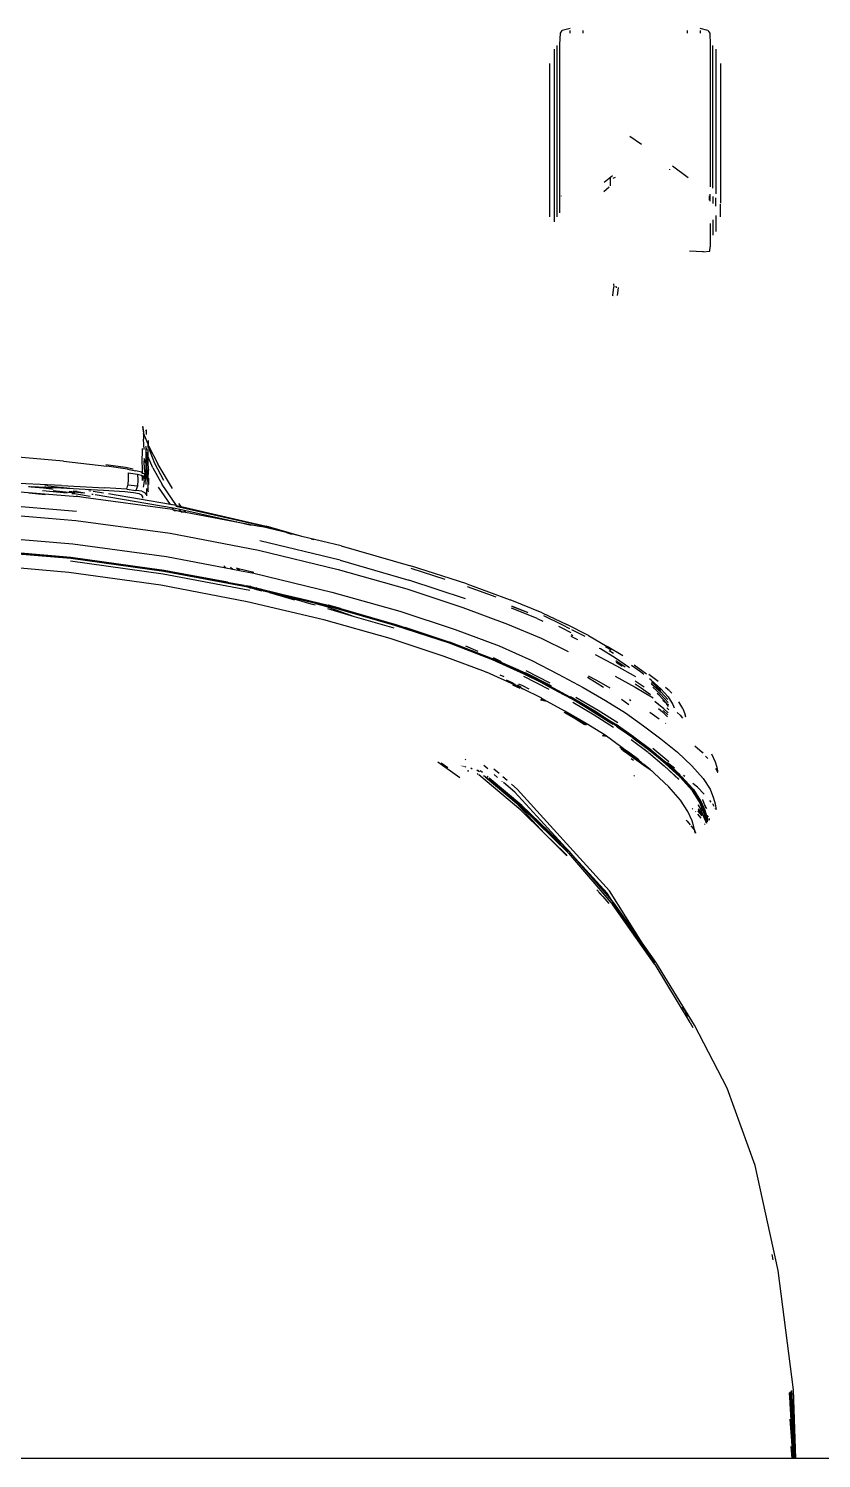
# Model space of a CAD drawing. Header units: millimetres. Extents: x -41292 to 298682, y -22072 to 33155.
# Drawn here: x 27786.9 to 27992.8, y -4089.4 to -3718.1 of the extents above; entities that cross this region are included whole.
import ezdxf

# ---------------------------------------------------------------- set-up
doc = ezdxf.new("R2010")
doc.units = ezdxf.units.MM

# ---------------------------------------------------------------- blocks, each defined once
blk = doc.blocks.new('rmfnasesx')
for p, q in [((55388.18, 11790.21), (55388.28, 11793.11)), ((55388.28, 11793.11), (55388.78, 11793.81)), ((55390.78, 11794.31), (55388.78, 11793.81)), ((55390.78, 11793.11), (55390.78, 11793.81)), ((55394.08, 11793.81), (55394.08, 11793.11)), ((55421.28, 11793.11), (55421.28, 11793.81)), ((55426.58, 11793.81), (55424.58, 11794.31)), ((55424.58, 11793.81), (55424.58, 11793.11)), ((55426.58, 11793.81), (55427.08, 11793.11)), ((55427.08, 11793.11), (55427.18, 11790.21)), ((55386.68, 11789.01), (55386.68, 11744.15)), ((55387.48, 11745.41), (55387.48, 11789.91)), ((55388.18, 11746.5), (55388.18, 11790.21)), ((55427.18, 11790.21), (55427.18, 11753.19)), ((55427.88, 11752.88), (55427.88, 11789.91)), ((55428.68, 11789.01), (55428.68, 11751.39)), ((55385.48, 11785.21), (55385.48, 11745.41)), ((55429.88, 11785.21), (55429.88, 11750.19)), ((55406.27, 11766.39), (55409.37, 11764.29)), ((55401.77, 11756.09), (55399.62, 11754.32)), ((55401.18, 11755.48), (55401.18, 11753.47)), ((55402.5, 11755.61), (55401.87, 11755.39)), ((55416.68, 11757.6), (55416.68, 11757.81)), ((55421.47, 11755.59), (55417.37, 11758.59)), ((55400.93, 11753.14), (55399.58, 11751.88)), ((55388.48, 11750.92), (55388.48, 11750.83)), ((55426.88, 11750.86), (55426.88, 11749.76)), ((55427.18, 11749.52), (55427.18, 11751.28)), ((55427.88, 11750.72), (55427.88, 11748.93)), ((55428.68, 11748.23), (55428.68, 11750.38)), ((55429.88, 11750.11), (55429.88, 11748.97)), ((55429.88, 11745.41), (55429.88, 11748.72)), ((55427.88, 11744.69), (55427.88, 11740.71)), ((55428.68, 11745.82), (55428.68, 11741.61)), ((55427.18, 11743.69), (55427.18, 11737.61)), ((55427.08, 11736.51), (55427.18, 11737.61)), ((55425.28, 11736.31), (55421.78, 11736.51)), ((55425.28, 11736.51), (55425.28, 11736.31)), ((55425.28, 11736.31), (55427.08, 11736.51)), ((55401.87, 11724.99), (55402.17, 11727.19)), ((55402.06, 11727.99), (55402.17, 11727.19)), ((55402.87, 11726.99), (55402.79, 11727.46)), ((55403.13, 11725.01), (55403.37, 11726.99)), ((55403.37, 11726.99), (55403.36, 11727.05)), ((55401.87, 11724.99), (55401.78, 11724.81)), ((55279.77, 11690.89), (55279.97, 11690.99)), ((55279.77, 11690.89), (55280.07, 11689.29)), ((55280.07, 11689.79), (55279.97, 11690.99)), ((55280.07, 11689.79), (55280.07, 11689.29)), ((55280.07, 11689.29), (55280.07, 11687.69)), ((55281.22, 11686.37), (55280.07, 11689.29)), ((55280.77, 11690.09), (55280.57, 11689.89)), ((55280.77, 11688.89), (55280.77, 11690.09)), ((55279.67, 11685.29), (55279.67, 11684.29)), ((55280.17, 11684.99), (55280.07, 11687.69)), ((55280.77, 11685.19), (55280.67, 11685.79)), ((55280.67, 11685.79), (55280.67, 11681.49)), ((55280.77, 11685.19), (55280.84, 11684.84)), ((55281.22, 11686.37), (55281.17, 11685.89)), ((55281.17, 11685.89), (55281.17, 11685.59)), ((55281.17, 11684.99), (55281.17, 11683.29)), ((55281.27, 11686.89), (55281.22, 11686.37)), ((55281.27, 11686.24), (55281.22, 11686.37)), ((55281.27, 11687.39), (55281.27, 11686.89)), ((55281.27, 11686.89), (55281.27, 11686.24)), ((55281.37, 11685.99), (55281.27, 11686.24)), ((55281.27, 11686.24), (55281.27, 11685.29)), ((55281.37, 11685.99), (55283.87, 11681.09)), ((55281.77, 11684.49), (55281.37, 11685.99)), ((55259.27, 11681.99), (55244.47, 11683.29)), ((55259.27, 11681.99), (55270.47, 11680.69)), ((55279.67, 11684.29), (55279.57, 11682.29)), ((55279.57, 11682.29), (55279.67, 11679.69)), ((55280.67, 11681.49), (55280.17, 11682.69)), ((55280.27, 11679.79), (55280.17, 11682.19)), ((55280.89, 11680.98), (55280.67, 11681.49)), ((55280.67, 11681.49), (55280.67, 11677.8)), ((55280.87, 11681.39), (55280.87, 11684.09)), ((55280.89, 11680.98), (55280.87, 11681.39)), ((55280.95, 11684.33), (55281.17, 11683.29)), ((55282.47, 11680.29), (55281.17, 11683.29)), ((55281.17, 11683.29), (55281.17, 11681.19)), ((55281.17, 11681.19), (55281.21, 11680.22)), ((55282.97, 11681.39), (55281.77, 11684.49)), ((55285.27, 11676.99), (55282.97, 11681.39)), ((55270.27, 11681.09), (55275.37, 11680.39)), ((55275.87, 11679.89), (55270.47, 11680.69)), ((55275.37, 11680.39), (55277.37, 11679.99)), ((55275.87, 11679.89), (55278.07, 11679.49)), ((55276.07, 11678.99), (55276.07, 11677.39)), ((55276.07, 11678.99), (55278.47, 11678.59)), ((55279.47, 11679.09), (55278.07, 11679.49)), ((55278.47, 11678.59), (55278.57, 11677.09)), ((55278.47, 11678.59), (55279.51, 11678.31)), ((55279.47, 11679.09), (55279.67, 11678.99)), ((55279.51, 11678.31), (55279.47, 11678.09)), ((55279.51, 11678.31), (55279.67, 11678.27)), ((55279.67, 11679.69), (55279.67, 11678.99)), ((55279.67, 11678.99), (55280.27, 11678.69)), ((55279.67, 11678.99), (55279.67, 11678.73)), ((55279.67, 11678.27), (55279.67, 11676.99)), ((55279.67, 11678.27), (55279.97, 11678.19)), ((55279.97, 11678.19), (55280.17, 11676.69)), ((55279.97, 11678.19), (55280.37, 11677.99)), ((55280.27, 11679.79), (55280.35, 11678.42)), ((55280.35, 11678.42), (55280.27, 11678.69)), ((55280.47, 11677.99), (55280.35, 11678.42)), ((55280.35, 11678.42), (55280.37, 11677.99)), ((55280.37, 11677.99), (55280.47, 11677.91)), ((55280.47, 11677.99), (55280.47, 11677.91)), ((55280.47, 11677.91), (55280.67, 11677.8)), ((55280.47, 11677.39), (55280.47, 11677.91)), ((55280.67, 11677.8), (55280.67, 11677.49)), ((55280.67, 11677.8), (55280.87, 11677.69)), ((55280.74, 11675.95), (55280.67, 11677.49)), ((55280.87, 11677.69), (55281.06, 11677.3)), ((55280.97, 11678.89), (55280.89, 11680.98)), ((55281.06, 11677.3), (55280.97, 11678.89)), ((55281.21, 11680.22), (55281.14, 11680.37)), ((55281.21, 11680.22), (55281.21, 11680.11)), ((55281.47, 11679.59), (55281.21, 11680.11)), ((55281.22, 11679.73), (55281.27, 11678.49)), ((55281.27, 11674.39), (55281.27, 11678.49)), ((55281.37, 11677.59), (55281.37, 11675.89)), ((55282.47, 11680.29), (55284.87, 11675.89)), ((55287.57, 11674.89), (55283.87, 11681.09)), ((55258.77, 11675.69), (55243.97, 11676.39)), ((55245.83, 11674.18), (55262.87, 11672.79)), ((55250.16, 11675.39), (55250.53, 11675.37)), ((55250.53, 11675.37), (55250.89, 11675.33)), ((55250.89, 11675.33), (55254.07, 11675.09)), ((55256.15, 11674.78), (55250.89, 11675.33)), ((55258.57, 11674.99), (55250.89, 11675.33)), ((55260.17, 11673.64), (55253.78, 11674.29)), ((55254.07, 11675.09), (55256.15, 11674.78)), ((55254.37, 11675.69), (55260.92, 11675.01)), ((55256.15, 11674.78), (55256.58, 11674.76)), ((55262.18, 11673.68), (55256.55, 11674.28)), ((55269.67, 11674.39), (55258.57, 11674.99)), ((55258.77, 11675.69), (55269.97, 11675.09)), ((55260.71, 11674.22), (55264.39, 11673.73)), ((55262.77, 11674.09), (55261.73, 11674.2)), ((55262.77, 11674.09), (55264.84, 11673.74)), ((55266.33, 11674.23), (55265.84, 11674.31)), ((55269.61, 11673.68), (55267, 11674.12)), ((55275.17, 11673.99), (55269.67, 11674.39)), ((55275.67, 11674.69), (55269.97, 11675.09)), ((55277.47, 11673.79), (55275.17, 11673.99)), ((55275.67, 11674.69), (55275.97, 11675.79)), ((55275.67, 11674.69), (55278.07, 11674.39)), ((55276.07, 11677.39), (55275.97, 11675.79)), ((55278.47, 11675.49), (55275.97, 11675.79)), ((55278.87, 11673.49), (55277.47, 11673.79)), ((55278.47, 11675.49), (55278.07, 11674.39)), ((55279.57, 11674.19), (55278.07, 11674.39)), ((55278.57, 11677.09), (55278.47, 11675.49)), ((55279.57, 11674.19), (55280.47, 11673.79)), ((55280.17, 11676.69), (55279.97, 11675.19)), ((55280.77, 11673.29), (55280.47, 11673.79)), ((55280.77, 11674.92), (55280.77, 11673.29)), ((55281.06, 11677.3), (55281.17, 11677.09)), ((55281.07, 11677.19), (55281.06, 11677.3)), ((55281.17, 11676.69), (55281.07, 11677.19)), ((55281.17, 11677.09), (55281.17, 11676.69)), ((55281.17, 11676.69), (55281.17, 11676.49)), ((55281.37, 11673.99), (55281.27, 11674.39)), ((55287.04, 11670.73), (55283.97, 11675.19)), ((55288.57, 11670.49), (55284.87, 11675.89)), ((55236.97, 11671.19), (55262.67, 11668.99)), ((55250.24, 11673.74), (55254.47, 11673.31)), ((55262.67, 11673.39), (55261.46, 11673.51)), ((55264.47, 11672.57), (55262.57, 11672.89)), ((55266.19, 11672.79), (55262.67, 11673.39)), ((55264.47, 11672.57), (55262.87, 11672.79)), ((55287.57, 11669.39), (55264.47, 11672.57)), ((55266.64, 11673.44), (55266.66, 11673.44)), ((55266.66, 11673.44), (55266.96, 11673.39)), ((55267.48, 11673.3), (55288.27, 11669.79)), ((55287.04, 11670.73), (55270.91, 11673.46)), ((55279.57, 11673.19), (55278.87, 11673.49)), ((55279.87, 11672.69), (55279.57, 11673.19)), ((55279.87, 11672.39), (55279.87, 11672.69)), ((55280.77, 11673.29), (55280.77, 11672.99)), ((55288.57, 11670.49), (55287.04, 11670.73)), ((55287.29, 11670.37), (55287.27, 11670.39)), ((55311.77, 11664.89), (55288.47, 11670.19)), ((55288.57, 11670.49), (55289.79, 11670.2)), ((55289.79, 11670.2), (55289.17, 11670.99)), ((55289.79, 11670.2), (55311.87, 11665.09)), ((55236.87, 11668.79), (55262.47, 11666.59)), ((55262.47, 11666.59), (55286.97, 11663.29)), ((55287.57, 11669.39), (55287.99, 11669.34)), ((55287.86, 11669.53), (55287.68, 11669.79)), ((55288.17, 11669.09), (55287.89, 11669.14)), ((55288.02, 11669.31), (55287.99, 11669.34)), ((55288.17, 11669.09), (55288.02, 11669.31)), ((55288.02, 11669.31), (55289.67, 11668.99)), ((55288.45, 11669.03), (55288.17, 11669.09)), ((55288.27, 11669.79), (55305.02, 11666.05)), ((55289.81, 11668.8), (55288.57, 11669.09)), ((55289.28, 11669.49), (55289.67, 11668.99)), ((55289.67, 11668.99), (55289.81, 11668.8)), ((55289.67, 11668.99), (55290.93, 11668.75)), ((55289.81, 11668.8), (55289.84, 11668.77)), ((55290.33, 11668.68), (55289.84, 11668.77)), ((55290.93, 11668.75), (55290.56, 11669.23)), ((55291.1, 11668.54), (55290.93, 11668.75)), ((55290.93, 11668.75), (55305.02, 11666.05)), ((55236.47, 11662.69), (55261.67, 11660.49)), ((55286.97, 11663.29), (55309.87, 11658.89)), ((55305.02, 11666.05), (55307.99, 11665.39)), ((55305.02, 11666.05), (55310.57, 11664.99)), ((55316, 11663.69), (55310.57, 11664.99)), ((55316, 11663.69), (55311.77, 11664.89)), ((55321.12, 11662.46), (55311.87, 11665.09)), ((55321.12, 11662.46), (55316, 11663.69)), ((55318.55, 11662.96), (55317.26, 11663.33)), ((55261.17, 11656.99), (55236.17, 11659.09)), ((55261.17, 11656.89), (55236.17, 11658.99)), ((55261.67, 11660.49), (55285.97, 11657.19)), ((55309.87, 11658.89), (55330.57, 11653.89)), ((55331.07, 11656.29), (55310.27, 11661.29)), ((55331.37, 11659.99), (55321.12, 11662.46)), ((55324.29, 11661.55), (55323.58, 11661.76)), ((55331.37, 11659.99), (55349.37, 11654.79)), ((55260.67, 11653.09), (55235.97, 11655.19)), ((55261.17, 11656.69), (55236.17, 11658.79)), ((55241.11, 11658.78), (55261.17, 11657.09)), ((55261.07, 11656.09), (55285.17, 11652.69)), ((55285.27, 11653.59), (55261.17, 11656.99)), ((55261.17, 11656.99), (55285.37, 11653.69)), ((55285.27, 11653.59), (55261.17, 11656.89)), ((55285.27, 11653.29), (55261.17, 11656.69)), ((55285.97, 11657.19), (55301.39, 11654.27)), ((55331.07, 11656.29), (55348.97, 11651.09)), ((55284.57, 11649.79), (55260.67, 11653.09)), ((55285.17, 11652.69), (55307.67, 11648.49)), ((55304.41, 11649.94), (55285.27, 11653.59)), ((55301.86, 11650.54), (55285.27, 11653.59)), ((55307.11, 11649.23), (55285.27, 11653.29)), ((55285.37, 11653.69), (55301.86, 11650.54)), ((55301.39, 11654.27), (55300.89, 11654.79)), ((55301.39, 11654.27), (55303.21, 11653.93)), ((55302.58, 11654.47), (55303.21, 11653.93)), ((55303.21, 11653.93), (55304.96, 11653.6)), ((55304.33, 11654.13), (55304.2, 11654.16)), ((55304.96, 11653.6), (55304.33, 11654.13)), ((55308.72, 11653.07), (55304.33, 11654.13)), ((55304.96, 11653.6), (55308.67, 11652.89)), ((55308.67, 11652.89), (55328.97, 11647.99)), ((55330.57, 11653.89), (55348.37, 11648.79)), ((55363.97, 11650.09), (55349.37, 11654.79)), ((55349.47, 11654.23), (55358.26, 11651.38)), ((55306.97, 11645.49), (55284.57, 11649.79)), ((55301.86, 11650.54), (55302.75, 11650.33)), ((55306.14, 11649.72), (55302.75, 11650.33)), ((55302.75, 11650.33), (55304.41, 11649.94)), ((55306.83, 11649.47), (55304.41, 11649.94)), ((55304.41, 11649.94), (55307, 11649.32)), ((55306.14, 11649.72), (55306.66, 11649.63)), ((55306.66, 11649.63), (55306.69, 11649.59)), ((55307.77, 11649.39), (55306.69, 11649.59)), ((55306.69, 11649.59), (55307.77, 11649.29)), ((55306.83, 11649.47), (55306.69, 11649.59)), ((55307.77, 11649.29), (55306.83, 11649.47)), ((55307, 11649.32), (55306.83, 11649.47)), ((55307.11, 11649.23), (55307, 11649.32)), ((55307, 11649.32), (55307.77, 11649.09)), ((55307.77, 11649.09), (55307.11, 11649.23)), ((55307.87, 11649.39), (55307.77, 11649.39)), ((55307.77, 11649.29), (55308.37, 11649.19)), ((55307.77, 11649.09), (55308.37, 11648.99)), ((55307.87, 11649.39), (55308.75, 11649.18)), ((55308.37, 11649.19), (55308.93, 11649.03)), ((55308.37, 11648.99), (55309.13, 11648.77)), ((55308.75, 11649.18), (55308.79, 11649.15)), ((55308.79, 11649.15), (55308.93, 11649.03)), ((55308.79, 11649.15), (55309.25, 11649.06)), ((55308.93, 11649.03), (55309.02, 11649)), ((55309.02, 11649), (55309.25, 11648.76)), ((55309.12, 11648.97), (55309.02, 11649)), ((55309.12, 11648.97), (55311, 11648.42)), ((55310.77, 11648.62), (55309.12, 11648.97)), ((55309.13, 11648.77), (55309.25, 11648.76)), ((55309.64, 11648.95), (55309.25, 11649.06)), ((55309.25, 11648.76), (55309.28, 11648.73)), ((55309.28, 11648.73), (55309.36, 11648.66)), ((55311.1, 11648.34), (55309.28, 11648.73)), ((55309.36, 11648.66), (55310.78, 11648.28)), ((55310.77, 11648.62), (55309.64, 11648.95)), ((55309.64, 11648.95), (55310.63, 11648.73)), ((55310.66, 11648.71), (55310.63, 11648.73)), ((55310.77, 11648.62), (55310.66, 11648.71)), ((55310.66, 11648.71), (55318.82, 11646.78)), ((55310.83, 11648.57), (55310.77, 11648.62)), ((55311, 11648.42), (55310.83, 11648.57)), ((55311.05, 11648.53), (55310.83, 11648.57)), ((55311, 11648.42), (55311.93, 11648.14)), ((55311.1, 11648.34), (55311, 11648.42)), ((55311.12, 11648.51), (55311.05, 11648.53)), ((55311.16, 11648.28), (55311.1, 11648.34)), ((55311.33, 11648.45), (55311.12, 11648.51)), ((55311.34, 11648.13), (55311.16, 11648.28)), ((55312.77, 11647.9), (55311.16, 11648.28)), ((55311.41, 11648.43), (55311.33, 11648.45)), ((55313.76, 11647.73), (55311.41, 11648.43)), ((55320.79, 11646.2), (55311.41, 11648.43)), ((55312.77, 11647.9), (55319.23, 11646)), ((55315.11, 11647.34), (55312.77, 11647.9)), ((55328.97, 11647.99), (55346.57, 11642.99)), ((55348.37, 11648.79), (55362.97, 11643.99)), ((55363.67, 11646.19), (55348.97, 11651.09)), ((55363.97, 11650.09), (55375.27, 11645.99)), ((55364.07, 11649.47), (55371.5, 11646.73)), ((55326.87, 11640.79), (55306.97, 11645.49)), ((55313.88, 11647.7), (55313.76, 11647.73)), ((55323.61, 11644.82), (55315.11, 11647.34)), ((55324.68, 11645.05), (55315.11, 11647.34)), ((55318.82, 11646.78), (55319.74, 11646.51)), ((55319.74, 11646.51), (55327.97, 11644.59)), ((55320.79, 11646.2), (55321.86, 11645.89)), ((55327.97, 11644.49), (55320.79, 11646.2)), ((55324.6, 11644.55), (55323.61, 11644.82)), ((55324.68, 11645.05), (55327.27, 11644.29)), ((55327.87, 11644.29), (55324.68, 11645.05)), ((55327.27, 11644.29), (55334.74, 11641.68)), ((55340, 11640.88), (55327.87, 11644.29)), ((55345.27, 11639.29), (55327.87, 11644.29)), ((55345.27, 11639.59), (55327.97, 11644.59)), ((55345.27, 11639.59), (55327.97, 11644.49)), ((55328.01, 11644.68), (55331.13, 11643.79)), ((55383.57, 11642.59), (55375.27, 11645.99)), ((55375.57, 11644.4), (55379.65, 11642.74)), ((55375.57, 11644.32), (55379.65, 11642.74)), ((55344.07, 11635.89), (55326.87, 11640.79)), ((55327.77, 11643.69), (55334.74, 11641.68)), ((55334.74, 11641.68), (55345.07, 11638.69)), ((55346.57, 11642.99), (55360.97, 11638.29)), ((55362.97, 11643.99), (55374.57, 11639.69)), ((55382.27, 11641.09), (55375.57, 11643.82)), ((55379.65, 11642.74), (55379.87, 11642.62)), ((55382.27, 11641.09), (55383.73, 11640.41)), ((55383.57, 11642.59), (55389.97, 11639.59)), ((55388.77, 11639.49), (55383.96, 11641.78)), ((55345.37, 11639.59), (55345.27, 11639.59)), ((55359.47, 11634.69), (55345.27, 11639.39)), ((55359.47, 11634.69), (55345.27, 11639.29)), ((55345.37, 11639.59), (55359.57, 11634.99)), ((55359.57, 11634.89), (55345.37, 11639.59)), ((55347.91, 11638.85), (55359.57, 11634.99)), ((55360.97, 11638.29), (55372.37, 11633.99)), ((55374.57, 11639.69), (55383.27, 11635.99)), ((55387.77, 11639.11), (55388.67, 11638.69)), ((55388.67, 11638.69), (55390.96, 11637.51)), ((55390.72, 11638.48), (55388.77, 11639.49)), ((55395.57, 11636.69), (55389.97, 11639.59)), ((55391.53, 11636.61), (55391.06, 11636.85)), ((55394.17, 11636.69), (55391.29, 11638.19)), ((55394.68, 11636.41), (55394.17, 11636.69)), ((55395.57, 11636.69), (55400.47, 11633.89)), ((55358.07, 11631.29), (55344.07, 11635.89)), ((55367.38, 11631.73), (55359.47, 11634.69)), ((55370.67, 11630.39), (55359.47, 11634.69)), ((55370.67, 11630.69), (55359.57, 11634.99)), ((55370.67, 11630.69), (55359.57, 11634.89)), ((55366.89, 11632.57), (55363.74, 11633.92)), ((55372.37, 11633.99), (55380.87, 11630.19)), ((55383.27, 11635.99), (55390.27, 11632.59)), ((55392.79, 11635.55), (55391.04, 11636.46)), ((55398.38, 11633.46), (55398.67, 11633.29)), ((55398.67, 11633.29), (55402.57, 11630.89)), ((55399.97, 11633.89), (55401.43, 11632.98)), ((55404.47, 11631.39), (55400.47, 11633.89)), ((55368.85, 11627.28), (55358.07, 11631.29)), ((55370.77, 11630.69), (55370.67, 11630.69)), ((55378.87, 11626.79), (55370.67, 11630.49)), ((55378.87, 11626.69), (55370.67, 11630.39)), ((55377.33, 11627.77), (55370.77, 11630.69)), ((55370.82, 11630.77), (55372.13, 11630.19)), ((55371.07, 11630.79), (55370.88, 11630.87)), ((55372.98, 11629.87), (55371.07, 11630.79)), ((55380.87, 11630.19), (55387.67, 11626.69)), ((55397.27, 11631.79), (55402.87, 11628.79)), ((55402.05, 11632.07), (55400.96, 11632.74)), ((55402.57, 11630.89), (55405.97, 11628.59)), ((55402.67, 11630.19), (55405.12, 11628.53)), ((55404.35, 11628.62), (55402.74, 11629.71)), ((55368.85, 11627.28), (55369.06, 11627.19)), ((55376.57, 11623.82), (55369.06, 11627.19)), ((55372.52, 11626.53), (55373.6, 11626.02)), ((55378.97, 11626.99), (55377.33, 11627.77)), ((55378.67, 11626.19), (55385.27, 11622.79)), ((55378.9, 11626.78), (55378.87, 11626.79)), ((55383.25, 11624.47), (55378.87, 11626.69)), ((55378.97, 11626.99), (55379.07, 11626.99)), ((55379.19, 11626.87), (55378.97, 11626.99)), ((55379.07, 11626.99), (55379.19, 11626.87)), ((55379.12, 11627.07), (55385.77, 11623.69)), ((55379.19, 11626.87), (55379.97, 11626.49)), ((55385.67, 11624.3), (55379.37, 11627.49)), ((55380.43, 11626.24), (55379.97, 11626.49)), ((55381.69, 11625.55), (55380.43, 11626.24)), ((55380.43, 11626.24), (55385.77, 11623.59)), ((55385.57, 11623.59), (55381.69, 11625.55)), ((55387.27, 11622.49), (55381.69, 11625.55)), ((55385.57, 11623.49), (55381.69, 11625.55)), ((55387.67, 11626.69), (55394.17, 11623.19)), ((55395.29, 11625.85), (55397.87, 11624.29)), ((55395.5, 11626.26), (55397.67, 11625.09)), ((55402.47, 11626.19), (55407.67, 11623.29)), ((55402.87, 11628.79), (55407.77, 11626.09)), ((55405.97, 11628.59), (55406.24, 11628.4)), ((55409.07, 11627.29), (55406.78, 11628.92)), ((55407.47, 11629.09), (55410.67, 11626.79)), ((55409.97, 11626.59), (55409.07, 11627.29)), ((55411.27, 11626.69), (55413.69, 11624.84)), ((55376.05, 11624.3), (55374.28, 11625.15)), ((55376.51, 11623.99), (55374.6, 11624.9)), ((55374.88, 11624.68), (55376.79, 11623.79)), ((55375.03, 11624.56), (55376.57, 11623.82)), ((55375.85, 11623.92), (55377.74, 11623)), ((55377.07, 11623.59), (55376.57, 11623.82)), ((55378.07, 11623.09), (55377.07, 11623.59)), ((55377.1, 11623.64), (55377.39, 11623.51)), ((55377.64, 11623.45), (55377.13, 11623.69)), ((55378.09, 11623.33), (55377.18, 11623.77)), ((55377.43, 11624.19), (55378.47, 11623.69)), ((55378.07, 11623.09), (55378.5, 11622.86)), ((55378.47, 11623.69), (55380.08, 11622.82)), ((55383.42, 11620.41), (55378.5, 11622.86)), ((55385.47, 11623.29), (55383.25, 11624.47)), ((55385.57, 11623.29), (55383.25, 11624.47)), ((55385.95, 11623.04), (55385.47, 11623.29)), ((55391.77, 11620.19), (55385.57, 11623.59)), ((55391.77, 11620.19), (55385.57, 11623.49)), ((55385.95, 11623.04), (55385.57, 11623.29)), ((55385.77, 11623.69), (55385.82, 11623.66)), ((55387.7, 11622.12), (55385.95, 11623.04)), ((55389.77, 11621.04), (55387.27, 11622.49)), ((55389.77, 11621.04), (55387.7, 11622.12)), ((55391.32, 11620.14), (55387.7, 11622.12)), ((55394.17, 11623.19), (55399.97, 11619.79)), ((55397.67, 11625.09), (55401.08, 11623.13)), ((55397.87, 11624.29), (55399.45, 11623.26)), ((55407.67, 11623.29), (55412.37, 11620.49)), ((55407.7, 11624.16), (55409.27, 11623.09)), ((55407.73, 11624.94), (55410.02, 11623.36)), ((55409.27, 11623.09), (55411.67, 11621.35)), ((55411.87, 11625.09), (55411.39, 11625.47)), ((55411.83, 11624.3), (55411.97, 11624.19)), ((55414.37, 11622.89), (55411.87, 11625.09)), ((55414.37, 11622.39), (55411.97, 11624.69)), ((55411.97, 11624.19), (55414.47, 11621.99)), ((55414.27, 11621.49), (55412.28, 11623.25)), ((55416.27, 11620.79), (55414.37, 11622.89)), ((55414.47, 11621.99), (55416.14, 11620.06)), ((55416.58, 11622.35), (55415.57, 11623.24)), ((55416.87, 11622.09), (55416.72, 11622.22)), ((55416.87, 11622.09), (55417.2, 11621.71)), ((55383.13, 11620.06), (55383.36, 11619.93)), ((55383.17, 11620.11), (55383.6, 11619.88)), ((55383.27, 11620.24), (55384.12, 11619.77)), ((55383.33, 11620.31), (55384.42, 11619.71)), ((55384.58, 11619.67), (55383.36, 11620.34)), ((55383.47, 11620.39), (55383.42, 11620.41)), ((55384.88, 11619.61), (55383.47, 11620.39)), ((55389.47, 11617.09), (55384.88, 11619.61)), ((55391.77, 11619.99), (55389.77, 11621.04)), ((55391.32, 11620.14), (55389.77, 11621.04)), ((55390.93, 11620.87), (55391.97, 11620.29)), ((55391.76, 11619.88), (55391.32, 11620.14)), ((55391.47, 11619.39), (55397.07, 11616.09)), ((55394.67, 11618.19), (55391.76, 11619.88)), ((55391.87, 11620.09), (55391.77, 11620.19)), ((55394.67, 11618.19), (55391.77, 11619.99)), ((55397.47, 11616.79), (55391.87, 11620.09)), ((55397.47, 11616.89), (55391.87, 11620.09)), ((55391.97, 11620.29), (55397.67, 11616.89)), ((55391.97, 11620.19), (55397.67, 11616.89)), ((55392.32, 11620.66), (55392.27, 11620.69)), ((55398.07, 11617.19), (55392.27, 11620.59)), ((55401.4, 11613.93), (55394.67, 11618.19)), ((55395.5, 11617.73), (55394.67, 11618.19)), ((55399.97, 11619.79), (55405.17, 11616.59)), ((55404.14, 11620.17), (55406.04, 11618.83)), ((55406.19, 11620.11), (55406.56, 11619.87)), ((55415.17, 11617.69), (55412.81, 11619.6)), ((55415.17, 11617.69), (55412.88, 11619.45)), ((55413.97, 11621.19), (55413.42, 11621.68)), ((55415.83, 11619.14), (55413.97, 11621.19)), ((55414.27, 11621.49), (55416.17, 11619.39)), ((55414.87, 11619.89), (55415.83, 11619.14)), ((55415.87, 11619.09), (55415.83, 11619.14)), ((55416.37, 11618.26), (55415.87, 11619.09)), ((55415.87, 11619.09), (55416.31, 11618.76)), ((55416.24, 11619.28), (55416.17, 11619.39)), ((55416.27, 11620.79), (55417.47, 11618.79)), ((55417.47, 11618.79), (55417.82, 11617.95)), ((55420.07, 11617.79), (55419.06, 11619.47)), ((55389.21, 11616.84), (55392.37, 11614.99)), ((55394.97, 11613.89), (55389.47, 11617.09)), ((55389.5, 11616.77), (55392.37, 11615.09)), ((55389.77, 11616.7), (55389.67, 11616.73)), ((55392.47, 11615.09), (55389.77, 11616.7)), ((55392.37, 11615.09), (55394.7, 11613.61)), ((55392.37, 11614.99), (55394.48, 11613.66)), ((55394.92, 11613.55), (55392.47, 11615.09)), ((55397.37, 11616.59), (55395.5, 11617.73)), ((55397.47, 11616.59), (55395.5, 11617.73)), ((55397.07, 11616.09), (55402.07, 11612.89)), ((55402.01, 11613.62), (55397.37, 11616.59)), ((55397.56, 11616.84), (55397.47, 11616.89)), ((55401.5, 11614.32), (55397.47, 11616.79)), ((55402.47, 11613.39), (55397.47, 11616.59)), ((55397.67, 11616.89), (55401.5, 11614.32)), ((55403.17, 11613.99), (55398.07, 11617.19)), ((55405.17, 11616.59), (55409.87, 11613.29)), ((55411.47, 11616.79), (55413.96, 11615.06)), ((55413.73, 11617.73), (55414.77, 11616.89)), ((55414.77, 11616.89), (55416.06, 11615.6)), ((55416.16, 11616.07), (55414.97, 11617.19)), ((55416.28, 11616.59), (55415.17, 11617.69)), ((55415.88, 11617.92), (55416.45, 11617.39)), ((55419.37, 11615.99), (55418.61, 11616.75)), ((55419.37, 11615.99), (55419.99, 11615.25)), ((55420.07, 11617.79), (55420.67, 11616.09)), ((55420.86, 11615.46), (55420.67, 11616.09)), ((55395.02, 11613.53), (55394.92, 11613.55)), ((55399.87, 11610.79), (55394.97, 11613.89)), ((55399.19, 11610.71), (55399.25, 11610.67)), ((55399.22, 11610.73), (55399.27, 11610.69)), ((55399.27, 11610.69), (55399.35, 11610.64)), ((55399.47, 11610.69), (55399.31, 11610.79)), ((55399.47, 11610.79), (55399.39, 11610.84)), ((55399.97, 11610.46), (55399.47, 11610.79)), ((55399.7, 11610.53), (55399.47, 11610.69)), ((55404.27, 11607.59), (55399.87, 11610.79)), ((55402.47, 11613.69), (55401.5, 11614.32)), ((55402.67, 11613.59), (55402.47, 11613.69)), ((55402.57, 11613.59), (55402.47, 11613.69)), ((55405.67, 11611.1), (55402.47, 11613.39)), ((55407.07, 11610.49), (55402.57, 11613.59)), ((55407.07, 11610.49), (55402.67, 11613.59)), ((55402.67, 11613.59), (55407.27, 11610.49)), ((55402.74, 11613.65), (55407.27, 11610.49)), ((55405.67, 11611.1), (55402.85, 11613.06)), ((55405.67, 11611.1), (55403.25, 11612.71)), ((55405.76, 11611.04), (55405.67, 11611.1)), ((55405.82, 11610.99), (55405.76, 11611.04)), ((55406.97, 11610.19), (55405.82, 11610.99)), ((55409.87, 11613.29), (55414.37, 11609.89)), ((55415.6, 11613.93), (55415.69, 11613.87)), ((55403.71, 11607.68), (55405.77, 11606.29)), ((55403.77, 11607.71), (55405.77, 11606.39)), ((55405.77, 11606.39), (55403.82, 11607.75)), ((55404.27, 11607.59), (55403.9, 11607.79)), ((55404.02, 11607.25), (55405.77, 11606.09)), ((55405, 11607.05), (55404.27, 11607.59)), ((55405.97, 11606.39), (55405, 11607.05)), ((55405.97, 11606.29), (55405, 11607.05)), ((55406.67, 11609.69), (55411.07, 11606.39)), ((55407.07, 11610.09), (55406.97, 11610.19)), ((55407.17, 11610.39), (55407.07, 11610.49)), ((55411.47, 11606.79), (55407.07, 11610.09)), ((55411.47, 11606.89), (55407.07, 11610.09)), ((55408.37, 11609.29), (55407.07, 11610.09)), ((55408.17, 11609.64), (55407.17, 11610.39)), ((55407.27, 11610.49), (55407.37, 11610.39)), ((55407.37, 11610.39), (55411.77, 11607.09)), ((55407.37, 11610.39), (55411.57, 11607.09)), ((55411.47, 11607.09), (55408.17, 11609.64)), ((55411.57, 11607.09), (55408.17, 11609.64)), ((55411.47, 11607.09), (55408.37, 11609.29)), ((55411.54, 11607.04), (55411.47, 11607.09)), ((55415.23, 11604.05), (55411.54, 11607.04)), ((55412.22, 11606.55), (55411.54, 11607.04)), ((55411.57, 11607.09), (55411.77, 11606.99)), ((55412.22, 11606.55), (55411.57, 11607.09)), ((55411.77, 11607.09), (55411.83, 11607.04)), ((55411.77, 11606.99), (55413, 11606)), ((55416.47, 11603.89), (55412.27, 11607.39)), ((55414.37, 11609.89), (55418.67, 11606.39)), ((55423.23, 11608.03), (55425.07, 11606.39)), ((55362.18, 11599.76), (55356.48, 11603.8)), ((55359.08, 11602.38), (55357.32, 11603.59)), ((55363.76, 11604.42), (55363.53, 11604.57)), ((55404.56, 11606.84), (55405.67, 11606.09)), ((55405.67, 11606.09), (55409.97, 11603.03)), ((55405.77, 11606.39), (55405.97, 11606.29)), ((55405.77, 11606.29), (55409.43, 11603.68)), ((55405.77, 11606.09), (55409.97, 11603.03)), ((55408.64, 11604.45), (55405.97, 11606.39)), ((55405.97, 11606.29), (55409.43, 11603.68)), ((55408.57, 11604.39), (55405.97, 11606.29)), ((55407.27, 11604.24), (55406.68, 11604.66)), ((55409.43, 11603.68), (55408.57, 11604.39)), ((55409.43, 11603.68), (55409.97, 11603.23)), ((55411.57, 11601.89), (55409.97, 11603.23)), ((55411.17, 11606.29), (55415.27, 11602.89)), ((55413.74, 11604.96), (55411.47, 11606.89)), ((55413.74, 11604.96), (55411.47, 11606.79)), ((55413, 11606), (55412.22, 11606.55)), ((55415.23, 11604.05), (55412.22, 11606.55)), ((55413, 11606), (55415.97, 11603.59)), ((55415.57, 11603.39), (55413.74, 11604.96)), ((55415.67, 11603.39), (55413.74, 11604.96)), ((55415.67, 11603.69), (55415.23, 11604.05)), ((55419.17, 11600.08), (55415.57, 11603.39)), ((55415.67, 11603.69), (55419.47, 11600.19)), ((55419.17, 11600.08), (55415.67, 11603.39)), ((55415.97, 11603.59), (55419.77, 11599.99)), ((55416.04, 11603.63), (55419.34, 11600.5)), ((55417.87, 11602.24), (55416.08, 11603.66)), ((55418.67, 11606.39), (55422.37, 11602.89)), ((55425.07, 11606.39), (55425.27, 11606.17)), ((55425.97, 11605.41), (55426.54, 11604.79)), ((55428.57, 11603.79), (55427.57, 11605.89)), ((55428.97, 11602.39), (55428.57, 11603.79)), ((55362.43, 11602.95), (55362.46, 11602.93)), ((55362.72, 11602.85), (55362.65, 11602.89)), ((55362.72, 11602.85), (55362.8, 11602.82)), ((55363.01, 11602.79), (55363.14, 11602.71)), ((55363.48, 11602.6), (55363.37, 11602.69)), ((55363.69, 11602.54), (55363.55, 11602.65)), ((55364.14, 11601.69), (55364.39, 11601.49)), ((55364.35, 11601.63), (55364.43, 11601.57)), ((55365.34, 11602), (55365.05, 11602.24)), ((55366.57, 11601.83), (55367.02, 11601.46)), ((55366.95, 11600.65), (55366.64, 11600.91)), ((55366.82, 11601.77), (55367.31, 11601.36)), ((55377.97, 11591.39), (55367.13, 11600.5)), ((55368.02, 11601.13), (55367.47, 11601.59)), ((55368.29, 11600.39), (55368.54, 11600.18)), ((55369.4, 11602.09), (55368.44, 11602.91)), ((55368.59, 11600.3), (55368.83, 11600.09)), ((55368.75, 11600), (55376.77, 11593.27)), ((55369.05, 11599.91), (55375.94, 11594.17)), ((55369.51, 11599.9), (55369.29, 11600.08)), ((55378.27, 11592.59), (55369.75, 11599.7)), ((55372.39, 11600.84), (55371.01, 11602.04)), ((55371.99, 11599.85), (55371.11, 11600.61)), ((55374.46, 11599.05), (55373.36, 11600.01)), ((55407.31, 11600.37), (55407.56, 11600.19)), ((55409.97, 11603.03), (55411.57, 11601.89)), ((55411.57, 11601.89), (55411.67, 11601.79)), ((55411.67, 11601.79), (55411.9, 11601.63)), ((55411.9, 11601.63), (55412.67, 11600.99)), ((55416.47, 11597.39), (55412.67, 11600.99)), ((55415.27, 11602.89), (55419.07, 11599.39)), ((55415.27, 11602.89), (55419.07, 11599.29)), ((55419.37, 11599.89), (55419.17, 11600.08)), ((55419.41, 11599.85), (55419.37, 11599.89)), ((55419.47, 11599.79), (55419.41, 11599.85)), ((55419.51, 11600.15), (55419.47, 11600.19)), ((55422.47, 11596.49), (55419.47, 11599.79)), ((55419.57, 11600.09), (55419.51, 11600.15)), ((55422.47, 11596.79), (55419.57, 11600.09)), ((55419.77, 11599.99), (55422.59, 11596.99)), ((55419.82, 11600.04), (55422.59, 11596.99)), ((55420.56, 11600.06), (55420.22, 11600.35)), ((55422.37, 11602.89), (55425.37, 11599.59)), ((55425.37, 11599.59), (55427.17, 11596.79)), ((55428.57, 11602.21), (55428.97, 11601.49)), ((55429.17, 11601.59), (55428.97, 11602.39)), ((55428.97, 11601.49), (55429.07, 11601.19)), ((55429.07, 11601.19), (55429.17, 11601.19)), ((55429.17, 11601.19), (55429.17, 11601.59)), ((55373.19, 11598.82), (55373.12, 11598.87)), ((55376.47, 11595.99), (55373.5, 11598.54)), ((55377.07, 11596.79), (55375.56, 11598.09)), ((55389.77, 11581.47), (55376.47, 11595.99)), ((55377.07, 11596.79), (55401.07, 11570.39)), ((55419.47, 11593.99), (55416.47, 11597.39)), ((55422.57, 11596.69), (55422.47, 11596.79)), ((55422.57, 11596.39), (55422.47, 11596.49)), ((55424.37, 11593.79), (55422.57, 11596.69)), ((55424.37, 11593.49), (55422.57, 11596.39)), ((55422.59, 11596.99), (55422.73, 11596.84)), ((55423.87, 11597.29), (55422.7, 11598.27)), ((55422.73, 11596.84), (55422.83, 11596.69)), ((55422.83, 11596.69), (55424.67, 11593.79)), ((55422.83, 11596.69), (55422.87, 11596.69)), ((55422.87, 11596.69), (55424.67, 11593.79)), ((55425.6, 11595.49), (55423.87, 11597.29)), ((55427.17, 11596.79), (55428.07, 11594.49)), ((55375.37, 11594.79), (55375.94, 11594.17)), ((55375.94, 11594.17), (55378.07, 11592.39)), ((55375.94, 11594.17), (55376.77, 11593.27)), ((55376.77, 11593.27), (55378.17, 11592.09)), ((55376.77, 11593.27), (55384.13, 11585.28)), ((55378.07, 11592.39), (55390.27, 11580.49)), ((55390.37, 11580.19), (55378.17, 11592.09)), ((55389.77, 11581.47), (55378.27, 11592.59)), ((55421.37, 11590.99), (55419.47, 11593.99)), ((55424.06, 11592.8), (55424.33, 11592.25)), ((55424.06, 11592.53), (55424.33, 11592.25)), ((55424.33, 11592.25), (55424.67, 11591.89)), ((55424.33, 11592.25), (55425.07, 11590.69)), ((55425.37, 11591.49), (55424.37, 11593.79)), ((55424.47, 11593.69), (55424.37, 11593.79)), ((55425.37, 11591.19), (55424.37, 11593.49)), ((55424.47, 11593.39), (55424.37, 11593.49)), ((55425.47, 11591.39), (55424.47, 11593.69)), ((55425.47, 11591.09), (55424.47, 11593.39)), ((55424.67, 11593.79), (55425.67, 11591.49)), ((55424.67, 11593.79), (55424.77, 11593.69)), ((55424.77, 11593.69), (55425.77, 11591.39)), ((55425.23, 11594.06), (55425.17, 11594.09)), ((55425.63, 11593.09), (55425.23, 11594.06)), ((55426.17, 11591.79), (55425.63, 11593.09)), ((55426.27, 11591.69), (55425.63, 11593.09)), ((55427.42, 11593.45), (55427.1, 11593.84)), ((55427.97, 11592.79), (55427.82, 11592.97)), ((55428.25, 11592.32), (55427.97, 11592.79)), ((55428.07, 11594.49), (55428.47, 11592.99)), ((55428.47, 11592.99), (55428.67, 11591.99)), ((55384.13, 11585.28), (55377.97, 11591.39)), ((55420.95, 11588.72), (55421.17, 11588.49)), ((55421.17, 11588.49), (55421.96, 11587.56)), ((55422.47, 11588.59), (55421.37, 11590.99)), ((55422.97, 11586.99), (55422.47, 11588.59)), ((55422.69, 11591.64), (55422.53, 11591.79)), ((55423.48, 11590.88), (55423.34, 11591.01)), ((55424.8, 11589.28), (55423.99, 11590.3)), ((55424.01, 11591.14), (55425, 11589.97)), ((55424.01, 11591.11), (55424.98, 11589.91)), ((55424.02, 11591.41), (55425.06, 11590.19)), ((55424.02, 11591.41), (55425.05, 11590.15)), ((55424.03, 11591.73), (55424.27, 11591.49)), ((55425.12, 11590.41), (55424.27, 11591.49)), ((55424.67, 11591.89), (55425.44, 11590.98)), ((55425.07, 11590.69), (55425.14, 11590.48)), ((55425.3, 11590.18), (55425.17, 11590.59)), ((55425.77, 11589.59), (55425.3, 11590.18)), ((55425.3, 11590.18), (55425.44, 11589.73)), ((55425.47, 11591.09), (55425.37, 11591.49)), ((55425.44, 11590.98), (55425.37, 11591.19)), ((55425.87, 11589.59), (55425.44, 11590.98)), ((55425.44, 11590.98), (55425.55, 11590.85)), ((55425.44, 11589.73), (55425.47, 11589.69)), ((55425.69, 11590.68), (55425.47, 11591.39)), ((55425.55, 11590.85), (55425.47, 11591.09)), ((55425.47, 11589.69), (55425.48, 11589.61)), ((55425.48, 11589.61), (55425.57, 11589.49)), ((55425.58, 11590.81), (55425.55, 11590.85)), ((55425.57, 11589.49), (55425.58, 11589.27)), ((55425.57, 11589.49), (55426.05, 11588.77)), ((55425.87, 11589.89), (55425.58, 11590.81)), ((55425.58, 11590.81), (55425.69, 11590.68)), ((55425.58, 11589.27), (55426.07, 11588.49)), ((55425.58, 11589.27), (55425.67, 11588.99)), ((55425.67, 11591.49), (55426.06, 11590.24)), ((55425.67, 11588.99), (55426.07, 11588.49)), ((55425.97, 11589.79), (55425.69, 11590.68)), ((55425.69, 11590.68), (55426.06, 11590.24)), ((55425.77, 11591.39), (55426.17, 11590.11)), ((55425.87, 11589.49), (55425.77, 11589.59)), ((55425.93, 11589.62), (55425.87, 11589.89)), ((55425.87, 11589.49), (55425.87, 11589.59)), ((55425.9, 11589.44), (55425.87, 11589.49)), ((55425.92, 11589.37), (55425.9, 11589.44)), ((55426.05, 11588.77), (55425.92, 11589.37)), ((55426, 11589.29), (55425.92, 11589.37)), ((55425.97, 11589.49), (55425.93, 11589.62)), ((55426.12, 11589.12), (55425.97, 11589.79)), ((55426, 11589.29), (55425.97, 11589.49)), ((55426.02, 11589.27), (55426, 11589.29)), ((55426.02, 11589.22), (55426.02, 11589.27)), ((55426.04, 11589.19), (55426.02, 11589.22)), ((55426.07, 11588.99), (55426.04, 11589.19)), ((55426.12, 11589.12), (55426.04, 11589.19)), ((55426.05, 11588.77), (55426.07, 11588.99)), ((55426.07, 11588.74), (55426.05, 11588.77)), ((55426.06, 11590.24), (55426.17, 11589.89)), ((55426.06, 11590.24), (55426.17, 11590.11)), ((55426.17, 11588.59), (55426.07, 11588.99)), ((55426.07, 11588.69), (55426.07, 11588.74)), ((55426.07, 11588.69), (55426.07, 11588.49)), ((55426.07, 11588.69), (55426.17, 11588.59)), ((55426.07, 11588.39), (55426.07, 11588.49)), ((55426.07, 11588.39), (55426.14, 11588.34)), ((55426.14, 11589.04), (55426.12, 11589.12)), ((55426.17, 11588.89), (55426.14, 11589.04)), ((55426.37, 11588.74), (55426.14, 11589.04)), ((55426.14, 11588.34), (55426.17, 11588.39)), ((55426.17, 11588.29), (55426.14, 11588.34)), ((55426.17, 11590.11), (55426.27, 11589.79)), ((55426.17, 11590.11), (55426.27, 11589.99)), ((55426.17, 11589.89), (55426.37, 11588.99)), ((55426.17, 11588.59), (55426.17, 11588.89)), ((55426.17, 11588.39), (55426.17, 11588.59)), ((55426.27, 11589.99), (55426.61, 11589.49)), ((55426.27, 11589.79), (55426.47, 11588.89)), ((55426.37, 11588.99), (55426.37, 11588.74)), ((55426.37, 11588.74), (55426.37, 11588.69)), ((55426.47, 11588.59), (55426.37, 11588.69)), ((55426.37, 11588.39), (55426.37, 11588.69)), ((55426.47, 11588.89), (55426.47, 11588.59)), ((55426.47, 11588.29), (55426.47, 11588.59)), ((55426.79, 11589.21), (55426.87, 11589.09)), ((55426.87, 11589.09), (55426.87, 11588.79)), ((55428.57, 11591.79), (55428.55, 11591.82)), ((55428.67, 11591.49), (55428.57, 11591.79)), ((55428.67, 11591.99), (55428.77, 11591.59)), ((55428.77, 11591.59), (55428.67, 11591.49)), ((55384.13, 11585.28), (55384.2, 11585.22)), ((55384.2, 11585.22), (55384.22, 11585.19)), ((55389.97, 11579.49), (55384.22, 11585.19)), ((55384.22, 11585.19), (55389.27, 11580.39)), ((55422.16, 11587.32), (55422.77, 11586.59)), ((55422.77, 11586.59), (55423.17, 11585.99)), ((55423.17, 11585.99), (55422.97, 11586.99)), ((55423.19, 11585.89), (55423.17, 11585.99)), ((55423.27, 11585.49), (55423.19, 11585.89)), ((55423.19, 11585.89), (55423.37, 11585.59)), ((55423.37, 11585.39), (55423.27, 11585.49)), ((55423.37, 11585.59), (55423.37, 11585.39)), ((55425.77, 11587.59), (55425.77, 11587.79)), ((55426.17, 11588.29), (55426.17, 11588.19)), ((55426.27, 11588.09), (55426.17, 11588.29)), ((55426.17, 11588.09), (55426.17, 11588.19)), ((55426.17, 11588.19), (55426.27, 11587.99)), ((55426.27, 11587.99), (55426.27, 11588.09)), ((55390.57, 11580.69), (55389.77, 11581.47)), ((55392.14, 11578.88), (55389.77, 11581.47)), ((55389.27, 11580.39), (55390, 11579.55)), ((55390.37, 11580.19), (55401.87, 11566.79)), ((55392.14, 11578.88), (55390.57, 11580.69)), ((55401.67, 11567.87), (55392.14, 11578.88)), ((55400.47, 11569.79), (55392.14, 11578.88)), ((55397.72, 11570.7), (55399.27, 11568.89)), ((55398.39, 11569.84), (55399.27, 11568.89)), ((55401.67, 11567.87), (55400.47, 11569.79)), ((55409.52, 11556.9), (55401.07, 11570.39)), ((55399.27, 11568.89), (55400.87, 11567.09)), ((55402.17, 11567.29), (55401.67, 11567.87)), ((55404.4, 11563.52), (55401.67, 11567.87)), ((55401.87, 11567.09), (55404.4, 11563.52)), ((55412.77, 11551.29), (55401.87, 11566.79)), ((55409.52, 11556.9), (55402.17, 11567.29)), ((55404.4, 11563.52), (55412.77, 11551.69)), ((55405.09, 11562.42), (55404.4, 11563.52)), ((55413.07, 11551.89), (55409.52, 11556.9)), ((55410.73, 11554.98), (55409.52, 11556.9)), ((55412.77, 11551.29), (55421.91, 11536.19)), ((55423.07, 11535.49), (55413.07, 11551.89)), ((55420.57, 11539.29), (55419.95, 11540.28)), ((55420.57, 11539.29), (55421.22, 11537.78)), ((55421.91, 11536.19), (55421.95, 11536.08)), ((55421.95, 11536.08), (55422.67, 11534.89)), ((55431.57, 11519.19), (55423.07, 11535.49)), ((55438.87, 11499.09), (55431.57, 11519.19)), ((55444.87, 11471.79), (55438.87, 11499.09)), ((55443.15, 11475.97), (55443.47, 11474.56)), ((55444.11, 11471.41), (55444.11, 11471.37)), ((55448.77, 11440.79), (55444.87, 11471.79)), ((55447.77, 11440), (55448.86, 11423.01)), ((55448.74, 11426.52), (55447.77, 11440)), ((55447.87, 11440.1), (55448.74, 11426.52)), ((55447.95, 11440.2), (55447.98, 11440.23)), ((55449.13, 11423.01), (55447.95, 11440.2)), ((55447.95, 11440.2), (55449.06, 11423.01)), ((55448.74, 11426.52), (55447.95, 11440.2)), ((55449.13, 11423.01), (55448.05, 11440.31)), ((55448.22, 11440.52), (55449.23, 11423.01)), ((55448.31, 11440.63), (55449.33, 11423.01)), ((55449.45, 11423.01), (55448.77, 11440.79)), ((55447.84, 11437.29), (55448.76, 11423.01)), ((55448.73, 11423.01), (55447.95, 11433.19)), ((55448.13, 11426.1), (55448.4, 11423.01)), ((55448.99, 11423.01), (55448.74, 11426.52)), ((55448.74, 11426.52), (55448.96, 11423.01)), ((55448.4, 11423.01), (54973.14, 11423.01)), ((55448.73, 11423.01), (55448.4, 11423.01)), ((55448.76, 11423.01), (55448.73, 11423.01)), ((55448.86, 11423.01), (55448.76, 11423.01)), ((55448.96, 11423.01), (55448.86, 11423.01)), ((55448.99, 11423.01), (55448.96, 11423.01)), ((55449.06, 11423.01), (55448.99, 11423.01)), ((55449.13, 11423.01), (55449.06, 11423.01)), ((55449.23, 11423.01), (55449.13, 11423.01)), ((55449.33, 11423.01), (55449.23, 11423.01)), ((55449.45, 11423.01), (55449.33, 11423.01)), ((55907.95, 11423.01), (55449.45, 11423.01))]:
    blk.add_line(p, q)

msp = doc.modelspace()

# ---------------------------------------------------------------- block references
msp.add_blockref('rmfnasesx', (-27463.27, -15512.43))

doc.saveas('drawing.dxf')
